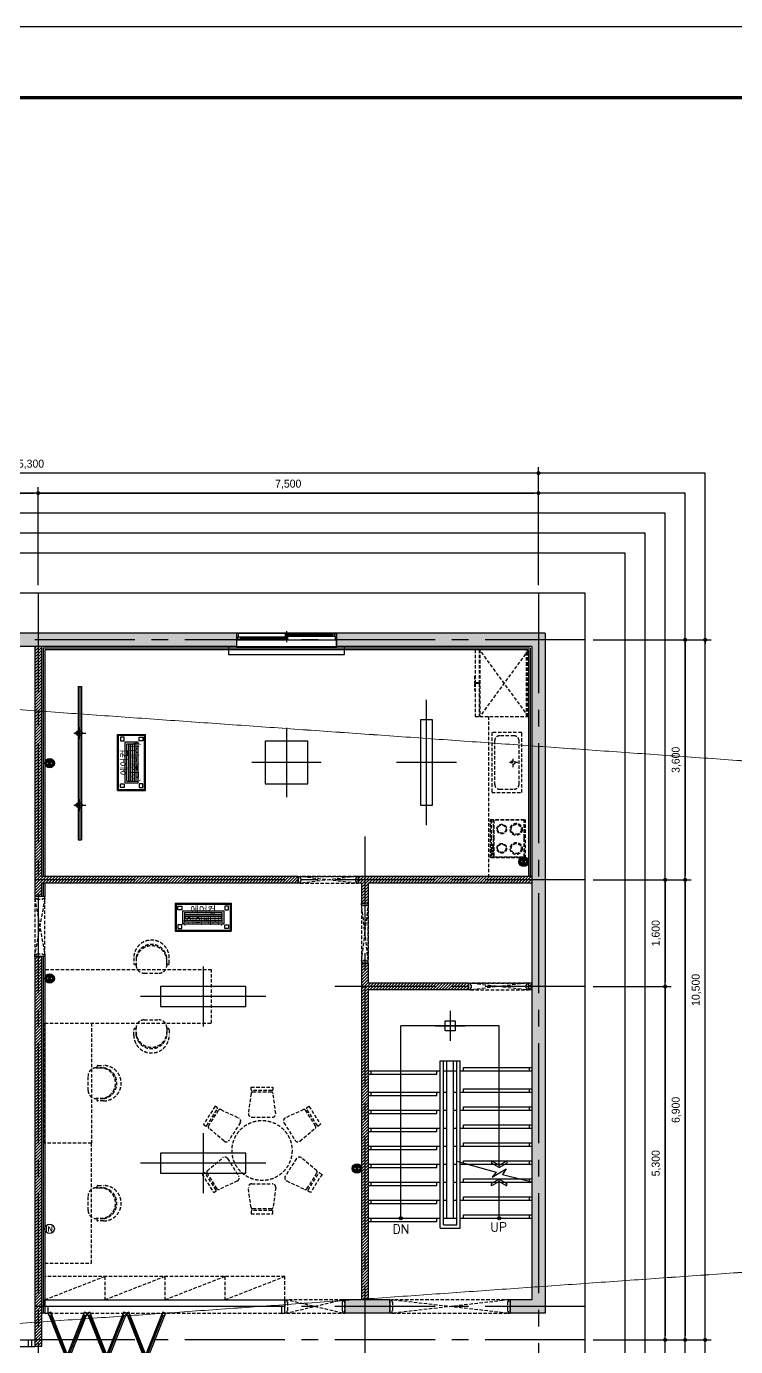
# Model space of a CAD drawing. Header units: millimetres. Extents: x -224448 to 1592092, y -164641 to 319001.
# Drawn here: x 37028 to 47659, y 85562 to 105362 of the extents above; entities that cross this region are included whole.
import ezdxf
from ezdxf.enums import TextEntityAlignment as Align

# ---------------------------------------------------------------- set-up
doc = ezdxf.new("R2010")
doc.units = ezdxf.units.MM
for name, pattern in [('CEN', [62, 60, -1, 0, -1]), ('CENTER2', [1.125, 0.75, -0.125, 0.125, -0.125]), ('HIDDEN', [9.525, 6.35, -3.175])]:
    doc.linetypes.add(name, pattern=pattern)
doc.layers.get('Defpoints').update_dxf_attribs({"color": 35})
for name, color, linetype in [('ARREA', 1, 'Continuous'), ('DIM', 3, 'Continuous'), ('I-LIGHT', 1, 'Continuous'), ('I_CON', 2, 'Continuous'), ('I_DOOR', 4, 'Continuous'), ('I_FORMAT', 7, 'Continuous'), ('I_FUR', 6, 'Continuous'), ('I_HAT', 8, 'Continuous'), ('I_TXT', 7, 'Continuous'), ('I_WALL', 3, 'Continuous'), ('I_WIN', 5, 'Continuous')]:
    doc.layers.add(name, color=color, linetype=linetype)
doc.layers.add('I_CEN', color=1, linetype='CEN', lineweight=13)
doc.styles.add('DH-TEXT', font='')
doc.styles.add('HY울릉도', font='')
doc.styles.add('IABU-글꼴스타일', font='')
doc.styles.add('ROMANS', font='romans', dxfattribs={"height": 135})
doc.styles.add('맑은고딕', font='malgun.ttf')
doc.styles.get('DH-TEXT').set_extended_font_data('HY울릉도L')
doc.styles.get('HY울릉도').set_extended_font_data('HY울릉도L')
doc.styles.get('IABU-글꼴스타일').set_extended_font_data('HY울릉도L')
doc.linetypes.add('BATTING', pattern='A,0.00254,-2.54,[134,ltypeshp.shx,S=2.54,R=0,X=-2.54,Y=0],-5.08,[134,ltypeshp.shx,S=2.54,R=180,X=2.54,Y=0],-2.54', length=10.16254)
doc.dimstyles.new('IABC-100 (SUB)', dxfattribs={"dimscale": 60, "dimtxt": 2, "dimasz": 1, "dimexe": 1.5, "dimexo": 2, "dimgap": 1, "dimtad": 1, "dimdec": 0, "dimdsep": 46, "dimlunit": 6, "dimtxsty": 'IABU-글꼴스타일', "dimblk": '1234_Dot', "dimcen": 1, "dimclrd": 4, "dimclre": 4, "dimclrt": 7, "dimadec": 0, "dimazin": 0, "dimtfac": 1, "dimtdec": 0, "dimtix": 1, "dimtmove": 2, "dimatfit": 3, "dimldrblk": '1234_Dot', "dimfxl": 2, "dimtolj": 1, "dimtzin": 0, "dimarcsym": 0})

# ---------------------------------------------------------------- blocks, each defined once
blk = doc.blocks.new('FR1')
at = {"layer": 'Defpoints'}
blk.add_lwpolyline([(89059, 47504), (131059, 47504), (131059, 17804), (89059, 17804)], close=True, dxfattribs=at)
at = {"layer": 'I_FORMAT', "const_width": 50.2}
blk.add_lwpolyline([(126044, 18873), (90159, 18873), (90159, 46435), (126044, 46435)], dxfattribs=at)
blk = doc.blocks.new('J40')
at = {"layer": 'I_WIN', "linetype": 'Continuous'}
for p, q in [((306902, 57621), (306902, 57456)), ((306182, 57590), (306152, 57590)), ((306152, 57590), (306152, 57499)), ((306152, 57499), (306152, 57490)), ((306152, 57490), (307652, 57490)), ((306152, 57490), (306170, 57490)), ((306170, 57490), (306170, 57539)), ((306170, 57539), (306182, 57539)), ((306173, 57535), (306920, 57535)), ((306173, 57495), (306173, 57535)), ((306173, 57535), (306211, 57535)), ((306173, 57495), (306920, 57495)), ((306211, 57495), (306173, 57495)), ((306182, 57590), (307652, 57590)), ((306182, 57541), (306182, 57590)), ((306182, 57539), (306182, 57541)), ((306211, 57520), (306206, 57518)), ((306206, 57518), (306206, 57512)), ((306206, 57512), (306211, 57510)), ((306208, 57517), (306208, 57513)), ((306211, 57535), (306211, 57520)), ((306211, 57521), (306214, 57520)), ((306211, 57517), (306890, 57517)), ((306890, 57513), (306211, 57513)), ((306211, 57509), (306214, 57511)), ((306211, 57510), (306211, 57495)), ((306214, 57520), (306214, 57519)), ((306214, 57519), (306215, 57517)), ((306214, 57512), (306215, 57513)), ((306214, 57511), (306214, 57512)), ((306882, 57519), (306881, 57517)), ((306882, 57512), (306881, 57513)), ((306885, 57521), (306882, 57520)), ((306882, 57520), (306882, 57519)), ((306882, 57511), (306882, 57512)), ((306885, 57509), (306882, 57511)), ((306885, 57545), (306885, 57585)), ((306885, 57585), (306920, 57585)), ((306920, 57545), (306885, 57545)), ((306920, 57535), (306885, 57535)), ((306885, 57535), (306885, 57520)), ((306885, 57520), (306890, 57518)), ((306890, 57512), (306885, 57510)), ((306885, 57510), (306885, 57495)), ((306885, 57495), (306920, 57495)), ((306890, 57518), (306890, 57512)), ((306890, 57517), (306890, 57513)), ((306902, 57585), (307622, 57585)), ((306902, 57545), (307622, 57545)), ((306920, 57570), (306914, 57569)), ((306914, 57569), (306914, 57562)), ((306914, 57567), (307592, 57567)), ((306914, 57563), (306914, 57567)), ((307592, 57563), (306914, 57563)), ((306914, 57562), (306920, 57560)), ((306920, 57585), (306920, 57570)), ((306920, 57571), (306923, 57570)), ((306920, 57560), (306923, 57561)), ((306920, 57560), (306920, 57545)), ((306920, 57495), (306920, 57535)), ((306923, 57570), (306923, 57569)), ((306923, 57569), (306924, 57567)), ((306923, 57562), (306924, 57563)), ((306923, 57561), (306923, 57562)), ((307584, 57570), (307583, 57569)), ((307583, 57569), (307583, 57567)), ((307583, 57562), (307583, 57563)), ((307584, 57561), (307583, 57562)), ((307587, 57571), (307584, 57570)), ((307587, 57560), (307584, 57561)), ((307622, 57585), (307587, 57585)), ((307587, 57585), (307587, 57570)), ((307587, 57570), (307592, 57569)), ((307592, 57562), (307587, 57560)), ((307587, 57560), (307587, 57545)), ((307587, 57545), (307622, 57545)), ((307592, 57569), (307592, 57562)), ((307592, 57567), (307592, 57563)), ((307622, 57545), (307622, 57585)), ((307625, 57539), (307625, 57590)), ((307625, 57590), (307655, 57590)), ((307638, 57539), (307625, 57539)), ((307638, 57490), (307638, 57539)), ((307655, 57490), (307638, 57490)), ((307655, 57490), (307655, 57590))]:
    blk.add_line(p, q, dxfattribs=at)
blk = doc.blocks.new('J856')
at = {"layer": 'I_DOOR', "ltscale": 10}
for points in [[(796071, -82370), (796071, -82270), (796021, -82270), (796021, -82370)], [(796364, -82993), (796110, -82356), (796071, -82370), (796325, -83008)], [(796110, -82356), (796125, -82393), (796086, -82408), (796071, -82370)], [(796364, -82993), (796618, -82356), (796657, -82370), (796403, -83008)], [(796618, -82356), (796603, -82393), (796642, -82408), (796657, -82370)], [(796950, -82993), (796697, -82356), (796657, -82370), (796911, -83008)], [(796697, -82356), (796712, -82393), (796672, -82408), (796657, -82370)], [(796950, -82993), (797204, -82356), (797244, -82370), (796990, -83008)], [(797204, -82356), (797189, -82393), (797229, -82408), (797244, -82370)], [(797537, -82993), (797283, -82356), (797244, -82370), (797497, -83008)], [(797283, -82356), (797298, -82393), (797258, -82408), (797244, -82370)], [(797537, -82993), (797791, -82356), (797830, -82370), (797576, -83008)], [(797791, -82356), (797776, -82393), (797815, -82408), (797830, -82370)], [(799621, -82370), (799621, -82270), (799571, -82270), (799571, -82370)], [(796364, -82993), (796349, -82956), (796310, -82970), (796325, -83008)], [(796364, -82993), (796379, -82956), (796418, -82970), (796403, -83008)], [(796950, -82993), (796936, -82956), (796896, -82970), (796911, -83008)], [(796950, -82993), (796965, -82956), (797005, -82970), (796990, -83008)], [(797537, -82993), (797522, -82956), (797483, -82970), (797497, -83008)], [(797537, -82993), (797552, -82956), (797591, -82970), (797576, -83008)]]:
    blk.add_lwpolyline(points, close=True, dxfattribs=at)
at = {"layer": 'I_WIN', "color": 152, "ltscale": 50}
for p, q in [((796329, -82963), (796103, -82401)), ((796333, -82962), (796107, -82400)), ((796395, -82962), (796621, -82400)), ((796399, -82963), (796625, -82401)), ((796916, -82963), (796690, -82401)), ((796919, -82962), (796693, -82400)), ((796981, -82962), (797207, -82400)), ((796985, -82963), (797211, -82401)), ((797502, -82963), (797276, -82401)), ((797506, -82962), (797280, -82400)), ((797568, -82962), (797794, -82400)), ((797572, -82963), (797798, -82401))]:
    blk.add_line(p, q, dxfattribs=at)
at = {"layer": 'I_WIN', "linetype": 'HIDDEN', "ltscale": 8}
blk.add_lwpolyline([(799621, -82270), (796021, -82270), (796021, -82370), (799621, -82370)], dxfattribs=at)
blk = doc.blocks.new('1234_Dot')
at = {"color": 0, "linetype": 'ByBlock', "lineweight": -2}
blk.add_line((-0.5, 0), (-1, 0), dxfattribs=at)
at = {"color": 0, "linetype": 'ByBlock', "const_width": 0.5}
blk.add_lwpolyline([(-0.25, 0, 1), (0.25, 0, 1)], format="xyb", close=True, dxfattribs=at)
blk = doc.blocks.new('*D259')
at = {"layer": 'Defpoints', "color": 0, "ltscale": 50, "transparency": 16777216}
for p in [(37203, 98362), (32203, 96862), (37203, 96862)]:
    blk.add_point(p, dxfattribs=at)
at = {"layer": 'DIM', "color": 4, "lineweight": -2, "ltscale": 50, "transparency": 16777216}
for p, q in [((32203, 96982), (32203, 98452)), ((37203, 96982), (37203, 98452)), ((32263, 98362), (37143, 98362))]:
    blk.add_line(p, q, dxfattribs=at)
at = {"layer": 'DIM', "color": 4, "lineweight": -2, "ltscale": 50, "transparency": 16777216, "xscale": 60, "yscale": 60, "zscale": 60, "rotation": 180}
blk.add_blockref('1234_Dot', (32203, 98362), dxfattribs=at)
at = {"layer": 'DIM', "color": 4, "lineweight": -2, "ltscale": 50, "transparency": 16777216, "xscale": 60, "yscale": 60, "zscale": 60}
blk.add_blockref('1234_Dot', (37203, 98362), dxfattribs=at)
at = {"layer": 'DIM', "color": 7, "ltscale": 50, "transparency": 16777216, "insert": (34703, 98493), "char_height": 120, "attachment_point": 5, "style": 'IABU-글꼴스타일'}
blk.add_mtext('\\A1;5,000', dxfattribs=at)
blk = doc.blocks.new('*D260')
at = {"layer": 'Defpoints', "color": 0, "ltscale": 50, "transparency": 16777216}
for p in [(44703, 98362), (37203, 96862), (44703, 96862)]:
    blk.add_point(p, dxfattribs=at)
at = {"layer": 'DIM', "color": 4, "lineweight": -2, "ltscale": 50, "transparency": 16777216}
for p, q in [((37203, 96982), (37203, 98452)), ((44703, 96982), (44703, 98452)), ((37263, 98362), (44643, 98362))]:
    blk.add_line(p, q, dxfattribs=at)
at = {"layer": 'DIM', "color": 4, "lineweight": -2, "ltscale": 50, "transparency": 16777216, "xscale": 60, "yscale": 60, "zscale": 60, "rotation": 180}
blk.add_blockref('1234_Dot', (37203, 98362), dxfattribs=at)
at = {"layer": 'DIM', "color": 4, "lineweight": -2, "ltscale": 50, "transparency": 16777216, "xscale": 60, "yscale": 60, "zscale": 60}
blk.add_blockref('1234_Dot', (44703, 98362), dxfattribs=at)
at = {"layer": 'DIM', "color": 7, "ltscale": 50, "transparency": 16777216, "insert": (40953, 98493), "char_height": 120, "attachment_point": 5, "style": 'IABU-글꼴스타일'}
blk.add_mtext('\\A1;7,500', dxfattribs=at)
blk = doc.blocks.new('*D257')
at = {"layer": 'Defpoints', "color": 0, "ltscale": 50, "transparency": 16777216}
for p in [(29403, 98662), (29403, 96862), (44703, 96862)]:
    blk.add_point(p, dxfattribs=at)
at = {"layer": 'DIM', "color": 4, "lineweight": -2, "ltscale": 50, "transparency": 16777216}
for p, q in [((29403, 96982), (29403, 98752)), ((44643, 98662), (29463, 98662)), ((44703, 96982), (44703, 98752))]:
    blk.add_line(p, q, dxfattribs=at)
at = {"layer": 'DIM', "color": 4, "lineweight": -2, "ltscale": 50, "transparency": 16777216, "xscale": 60, "yscale": 60, "zscale": 60, "rotation": 180}
blk.add_blockref('1234_Dot', (29403, 98662), dxfattribs=at)
at = {"layer": 'DIM', "color": 4, "lineweight": -2, "ltscale": 50, "transparency": 16777216, "xscale": 60, "yscale": 60, "zscale": 60}
blk.add_blockref('1234_Dot', (44703, 98662), dxfattribs=at)
at = {"layer": 'DIM', "color": 7, "ltscale": 50, "transparency": 16777216, "insert": (37053, 98793), "char_height": 120, "attachment_point": 5, "style": 'IABU-글꼴스타일'}
blk.add_mtext('\\A1;15,300', dxfattribs=at)
blk = doc.blocks.new('*D261')
at = {"layer": 'Defpoints', "color": 0, "ltscale": 50, "transparency": 16777216}
for p in [(45403, 96162), (45403, 92562), (46903, 92562)]:
    blk.add_point(p, dxfattribs=at)
at = {"layer": 'DIM', "color": 4, "lineweight": -2, "ltscale": 50, "transparency": 16777216}
for p, q in [((45523, 96162), (46993, 96162)), ((46903, 96102), (46903, 92622)), ((45523, 92562), (46993, 92562))]:
    blk.add_line(p, q, dxfattribs=at)
at = {"layer": 'DIM', "color": 4, "lineweight": -2, "ltscale": 50, "transparency": 16777216, "xscale": 60, "yscale": 60, "zscale": 60}
for p, rotation in [((46903, 96162), 90), ((46903, 92562), 270)]:
    blk.add_blockref('1234_Dot', p, dxfattribs=dict(at, rotation=rotation))
at = {"layer": 'DIM', "color": 7, "ltscale": 50, "transparency": 16777216, "insert": (46772, 94362), "char_height": 120, "attachment_point": 5, "rotation": 90, "style": 'IABU-글꼴스타일'}
blk.add_mtext('\\A1;3,600', dxfattribs=at)
blk = doc.blocks.new('*D262')
at = {"layer": 'Defpoints', "color": 0, "ltscale": 50, "transparency": 16777216}
for p in [(45403, 92562), (45403, 90962), (46603, 90962)]:
    blk.add_point(p, dxfattribs=at)
at = {"layer": 'DIM', "color": 4, "lineweight": -2, "ltscale": 50, "transparency": 16777216}
for p, q in [((45523, 92562), (46693, 92562)), ((46603, 92502), (46603, 91022)), ((45523, 90962), (46693, 90962))]:
    blk.add_line(p, q, dxfattribs=at)
at = {"layer": 'DIM', "color": 4, "lineweight": -2, "ltscale": 50, "transparency": 16777216, "xscale": 60, "yscale": 60, "zscale": 60}
for p, rotation in [((46603, 92562), 90), ((46603, 90962), 270)]:
    blk.add_blockref('1234_Dot', p, dxfattribs=dict(at, rotation=rotation))
at = {"layer": 'DIM', "color": 7, "ltscale": 50, "transparency": 16777216, "insert": (46472, 91762), "char_height": 120, "attachment_point": 5, "rotation": 90, "style": 'IABU-글꼴스타일'}
blk.add_mtext('\\A1;1,600', dxfattribs=at)
blk = doc.blocks.new('*D263')
at = {"layer": 'Defpoints', "color": 0, "ltscale": 50, "transparency": 16777216}
for p in [(45403, 90962), (45403, 85662), (46603, 85662)]:
    blk.add_point(p, dxfattribs=at)
at = {"layer": 'DIM', "color": 4, "lineweight": -2, "ltscale": 50, "transparency": 16777216}
for p, q in [((45523, 90962), (46693, 90962)), ((46603, 90902), (46603, 85722)), ((45523, 85662), (46693, 85662))]:
    blk.add_line(p, q, dxfattribs=at)
at = {"layer": 'DIM', "color": 4, "lineweight": -2, "ltscale": 50, "transparency": 16777216, "xscale": 60, "yscale": 60, "zscale": 60}
for p, rotation in [((46603, 90962), 90), ((46603, 85662), 270)]:
    blk.add_blockref('1234_Dot', p, dxfattribs=dict(at, rotation=rotation))
at = {"layer": 'DIM', "color": 7, "ltscale": 50, "transparency": 16777216, "insert": (46472, 88312), "char_height": 120, "attachment_point": 5, "rotation": 90, "style": 'IABU-글꼴스타일'}
blk.add_mtext('\\A1;5,300', dxfattribs=at)
blk = doc.blocks.new('*D254')
at = {"layer": 'Defpoints', "color": 0, "ltscale": 50, "transparency": 16777216}
for p in [(45403, 92562), (45403, 85662), (46903, 85662)]:
    blk.add_point(p, dxfattribs=at)
at = {"layer": 'DIM', "color": 4, "lineweight": -2, "ltscale": 50, "transparency": 16777216}
for p, q in [((45523, 92562), (46993, 92562)), ((46903, 92502), (46903, 85722)), ((45523, 85662), (46993, 85662))]:
    blk.add_line(p, q, dxfattribs=at)
at = {"layer": 'DIM', "color": 4, "lineweight": -2, "ltscale": 50, "transparency": 16777216, "xscale": 60, "yscale": 60, "zscale": 60}
for p, rotation in [((46903, 92562), 90), ((46903, 85662), 270)]:
    blk.add_blockref('1234_Dot', p, dxfattribs=dict(at, rotation=rotation))
at = {"layer": 'DIM', "color": 7, "ltscale": 50, "transparency": 16777216, "insert": (46772, 89112), "char_height": 120, "attachment_point": 5, "rotation": 90, "style": 'IABU-글꼴스타일'}
blk.add_mtext('\\A1;6,900', dxfattribs=at)
blk = doc.blocks.new('*D264')
at = {"layer": 'Defpoints', "color": 0, "ltscale": 50, "transparency": 16777216}
for p in [(45403, 96162), (47203, 96162), (45403, 85662)]:
    blk.add_point(p, dxfattribs=at)
at = {"layer": 'DIM', "color": 4, "lineweight": -2, "ltscale": 50, "transparency": 16777216}
for p, q in [((45523, 96162), (47293, 96162)), ((47203, 85722), (47203, 96102)), ((45523, 85662), (47293, 85662))]:
    blk.add_line(p, q, dxfattribs=at)
at = {"layer": 'DIM', "color": 4, "lineweight": -2, "ltscale": 50, "transparency": 16777216, "xscale": 60, "yscale": 60, "zscale": 60}
for p, rotation in [((47203, 96162), 90), ((47203, 85662), 270)]:
    blk.add_blockref('1234_Dot', p, dxfattribs=dict(at, rotation=rotation))
at = {"layer": 'DIM', "color": 7, "ltscale": 50, "transparency": 16777216, "insert": (47072, 90912), "char_height": 120, "attachment_point": 5, "rotation": 90, "style": 'IABU-글꼴스타일'}
blk.add_mtext('\\A1;10,500', dxfattribs=at)
blk = doc.blocks.new('j 10')
at = {"layer": 'I_FUR', "color": 8, "linetype": 'HIDDEN', "ltscale": 8}
for p, q in [((300474, 48442), (300574, 48442)), ((300474, 48412), (300474, 48442)), ((300474, 48442), (300474, 48442)), ((300474, 48412), (300474, 47572)), ((300504, 48412), (300474, 48412)), ((300474, 47572), (300574, 48412)), ((300574, 47582), (300474, 48412)), ((300504, 48402), (300504, 48412)), ((300544, 48402), (300504, 48402)), ((300574, 48412), (300544, 48412)), ((300544, 48412), (300544, 48402)), ((300574, 48442), (300574, 48412)), ((300574, 47572), (300574, 48412)), ((300574, 48412), (300574, 47582)), ((300504, 47572), (300474, 47572)), ((300474, 47572), (300474, 47542)), ((300474, 47542), (300574, 47542)), ((300474, 47542), (300474, 47542)), ((300544, 47582), (300504, 47582)), ((300504, 47582), (300504, 47572)), ((300544, 47572), (300544, 47582)), ((300574, 47572), (300544, 47572)), ((300574, 47542), (300574, 47572))]:
    blk.add_line(p, q, dxfattribs=at)
blk = doc.blocks.new('J851')
at = {"layer": 'I_FUR', "color": 8, "linetype": 'HIDDEN', "ltscale": 8}
for p, q in [((59305, 51306), (59305, 51456)), ((59305, 51456), (59335, 51456)), ((59335, 51306), (59305, 51306)), ((59305, 51306), (59305, 51306)), ((60175, 51456), (59335, 51456)), ((59335, 51456), (59335, 51426)), ((60175, 51306), (59335, 51456)), ((60175, 51456), (59335, 51306)), ((59335, 51426), (59345, 51426)), ((59345, 51336), (59335, 51336)), ((59335, 51336), (59335, 51306)), ((59335, 51306), (60175, 51306)), ((59345, 51426), (59345, 51336)), ((60175, 51426), (60165, 51426)), ((60165, 51426), (60165, 51336)), ((60165, 51336), (60175, 51336)), ((60205, 51456), (60175, 51456)), ((60175, 51456), (60175, 51426)), ((60175, 51336), (60175, 51306)), ((60175, 51306), (60205, 51306)), ((60205, 51306), (60205, 51456)), ((60205, 51306), (60205, 51306))]:
    blk.add_line(p, q, dxfattribs=at)
blk = doc.blocks.new('J53')
at = {"layer": 'I_FUR', "color": 8, "linetype": 'HIDDEN', "ltscale": 8}
for p, q in [((60457, 51256), (60457, 51456)), ((60457, 51456), (60487, 51456)), ((61327, 51456), (60487, 51456)), ((60487, 51456), (60487, 51426)), ((61327, 51256), (60487, 51456)), ((61327, 51456), (60487, 51256)), ((60487, 51426), (60497, 51426)), ((60497, 51286), (60487, 51286)), ((60487, 51286), (60487, 51256)), ((60497, 51426), (60497, 51286)), ((61327, 51426), (61317, 51426)), ((61317, 51426), (61317, 51286)), ((61317, 51286), (61327, 51286)), ((61357, 51456), (61327, 51456)), ((61327, 51456), (61327, 51426)), ((61327, 51286), (61327, 51256)), ((61357, 51256), (61357, 51456)), ((60487, 51256), (60457, 51256)), ((60457, 51256), (60457, 51256)), ((60487, 51256), (61327, 51256)), ((61327, 51256), (61357, 51256)), ((61357, 51256), (61357, 51256))]:
    blk.add_line(p, q, dxfattribs=at)
blk = doc.blocks.new('J553')
at = {"layer": 'I_FUR', "color": 8, "linetype": 'HIDDEN', "ltscale": 8}
for p, q in [((63128, 43782), (63128, 43982)), ((63128, 43982), (63158, 43982)), ((64928, 43982), (63158, 43982)), ((63158, 43982), (63158, 43952)), ((64898, 43782), (63158, 43982)), ((64898, 43982), (63158, 43782)), ((64928, 43982), (64898, 43982)), ((64898, 43982), (64898, 43952)), ((64928, 43782), (64928, 43982)), ((63158, 43782), (63128, 43782)), ((63128, 43782), (63128, 43782)), ((63158, 43952), (63168, 43952)), ((63168, 43812), (63158, 43812)), ((63158, 43812), (63158, 43782)), ((63158, 43782), (64928, 43782)), ((63168, 43952), (63168, 43812)), ((64898, 43952), (64888, 43952)), ((64888, 43952), (64888, 43812)), ((64888, 43812), (64898, 43812)), ((64898, 43812), (64898, 43782)), ((64898, 43782), (64928, 43782)), ((64928, 43782), (64928, 43782))]:
    blk.add_line(p, q, dxfattribs=at)
blk = doc.blocks.new('J15')
at = {"layer": 'I-LIGHT', "color": 6, "ltscale": 50}
for p, q in [((319165, 48370), (319165, 47920)), ((318940, 48145), (319390, 48145))]:
    blk.add_line(p, q, dxfattribs=at)
blk.add_lwpolyline([(319090, 48220), (319240, 48220), (319240, 48070), (319090, 48070)], close=True, dxfattribs=at)
blk = doc.blocks.new('J20')
at = {"layer": 'I-LIGHT', "color": 144}
for p, q in [((33370, 27039), (33370, 26619)), ((33370, 27039), (34210, 27039)), ((33384, 27025), (33384, 26633)), ((33384, 27025), (34196, 27025)), ((34196, 27025), (34196, 26633)), ((34210, 27039), (34210, 26619)), ((33482, 26927), (33482, 26731)), ((33482, 26927), (34098, 26927)), ((33482, 26731), (34098, 26731)), ((33510, 26899), (33510, 26759)), ((33510, 26899), (34070, 26899)), ((33510, 26899), (34070, 26899)), ((33510, 26871), (34070, 26871)), ((33510, 26843), (34070, 26843)), ((33510, 26815), (34070, 26815)), ((33510, 26787), (34070, 26787)), ((33510, 26759), (34070, 26759)), ((33510, 26759), (34070, 26759)), ((33510, 26759), (34070, 26759)), ((33510, 26759), (34070, 26759)), ((33510, 26731), (34070, 26731)), ((34070, 26899), (34070, 26759)), ((34098, 26927), (34098, 26731)), ((33370, 26619), (34210, 26619)), ((33384, 26633), (34196, 26633))]:
    blk.add_line(p, q, dxfattribs=at)
for points in [[(33468, 26941), (33412, 26941), (33412, 26997), (33468, 26997)], [(34112, 26941), (34168, 26941), (34168, 26997), (34112, 26997)], [(33468, 26717), (33412, 26717), (33412, 26661), (33468, 26661)], [(34112, 26717), (34168, 26717), (34168, 26661), (34112, 26661)]]:
    blk.add_lwpolyline(points, close=True, dxfattribs=at)
blk = doc.blocks.new('SP01')
at = {"layer": 'I-LIGHT'}
blk.add_hatch(color=1, dxfattribs=at).paths.add_polyline_path([(2182616, -1632810), (2182551, -1632878), (2182576, -1632878, -1), (2182656, -1632878), (2182680, -1632878)])
at = {"layer": 'I-LIGHT', "color": 1}
for p, q in [((2182707, -1632878), (2182524, -1632878)), ((2182616, -1632810), (2182551, -1632878)), ((2182551, -1632878), (2182576, -1632878)), ((2182616, -1632787), (2182616, -1632970)), ((2182616, -1632810), (2182680, -1632878)), ((2182656, -1632878), (2182680, -1632878))]:
    blk.add_line(p, q, dxfattribs=at)
at = {"layer": 'I-LIGHT', "color": 4}
blk.add_circle((2182616, -1632878), 40, dxfattribs=at)
blk = doc.blocks.new('콘센트')
at = {"ltscale": 50}
h = blk.add_hatch(color=150, dxfattribs=at)
h.dxf.hatch_style = 1
edge = h.paths.add_edge_path()
edge.add_arc((-34286, -6087), 100, 0, 360)
edge = h.paths.add_edge_path(flags=16)
edge.add_arc((-34248, -6089), 26, 0, 360)
edge = h.paths.add_edge_path(flags=16)
edge.add_arc((-34325, -6089), 26, 0, 360)
at = {"color": 150, "ltscale": 50}
for centre, radius in [((-34286, -6087), 100), ((-34325, -6089), 26), ((-34248, -6089), 26)]:
    blk.add_circle(centre, radius, dxfattribs=at)
blk = doc.blocks.new('J5')
at = {"color": 150, "ltscale": 50}
blk.add_circle((302452, 41414), 72, dxfattribs=at)
at = {"color": 150, "ltscale": 50, "insert": (302500, 41414), "char_height": 80, "attachment_point": 6, "style": '맑은고딕'}
blk.add_mtext('{\\fPretendard Variable SemiBold|b0|i0|c129|p2;IN}', dxfattribs=at)

msp = doc.modelspace()

# ---------------------------------------------------------------- hatches: boundary and pattern name
at = {"layer": 'I_HAT'}
h = msp.add_hatch(color=256, dxfattribs=at)
h.dxf.hatch_style = 1
h.paths.add_polyline_path([(33953.055, 96261.633), (29908.606, 96261.633), (29297.178, 85561.633), (29497.504, 85561.633), (30097.504, 96061.633), (33953.055, 96061.633)])
h.paths.add_polyline_path([(40178.055, 96261.633), (35455.539, 96261.633), (35455.539, 96161.713), (35453.055, 96161.713), (35453.055, 96061.633), (40178.055, 96061.633)])
h = msp.add_hatch(color=256, dxfattribs=at)
h.dxf.hatch_style = 1
h.paths.add_polyline_path([(44803.055, 96261.633), (41680.539, 96261.633), (41680.539, 96061.633), (44603.055, 96061.633), (44603.055, 86261.633), (44278.055, 86261.633), (44278.055, 86061.633), (44803.055, 86061.633)])
h.paths.add_polyline_path([(42478.055, 86261.633), (41803.055, 86261.633), (41803.055, 86061.633), (42478.055, 86061.633)], flags=17)
h = msp.add_hatch(dxfattribs=at)
h.set_pattern_fill('ANSI31', color=256, scale=10)
h.set_pattern_definition([(45, (21350, 42020), (-22.45064, 22.45064), [])])
h.paths.add_polyline_path([(44603.055, 92611.633), (42003.055, 92611.633), (42003.055, 92511.633), (42053.055, 92511.633), (42053.055, 92211.633), (42153.055, 92211.633), (42153.055, 92511.633), (44603.055, 92511.633)])
h.paths.add_polyline_path([(43653.055, 91011.633), (42153.055, 91011.633), (42153.055, 91311.633), (42053.055, 91311.633), (42053.055, 86261.633), (42153.055, 86261.633), (42153.055, 90911.633), (43653.055, 90911.633)])
h.paths.add_polyline_path([(44603.055, 91011.633), (44553.055, 91011.633), (44553.055, 90911.633), (44603.055, 90911.633)])
h.paths.add_polyline_path([(41103.055, 92611.633), (37253.055, 92611.633), (37253.055, 96061.633), (37153.055, 96061.633), (37153.055, 92311.633), (37253.055, 92311.633), (37253.055, 92511.633), (41103.055, 92511.633)])
h.paths.add_polyline_path([(37253.055, 91411.633), (37153.055, 91411.633), (37153.055, 85561.633), (37253.055, 85561.633)])
h.paths.add_polyline_path([(32253.055, 96061.633), (32153.055, 96061.633), (32153.055, 92611.633), (32103.055, 92611.633), (32103.055, 92511.633), (32153.055, 92511.633), (32153.055, 85561.633), (32253.055, 85561.633)])
h.paths.add_polyline_path([(31203.055, 92611.633), (29900.361, 92611.633), (29894.647, 92511.633), (31203.055, 92511.633)])

# ---------------------------------------------------------------- linework, layer by layer
at = {"layer": 'ARREA', "color": 1, "linetype": 'CENTER2', "ltscale": 2000}
for p, q in [((37203.055, 96861.633), (37203.055, 84961.633)), ((44703.055, 96861.633), (44703.055, 84961.633)), ((45403.055, 96161.633), (28701.913, 96161.633)), ((42103.055, 93211.633), (42103.055, 84961.633)), ((45403.055, 92561.633), (36553.055, 92561.633)), ((45403.055, 90961.633), (41453.055, 90961.633)), ((45403.055, 86161.633), (36553.055, 86161.633)), ((45403.055, 85661.633), (28701.913, 85661.633))]:
    msp.add_line(p, q, dxfattribs=at)
at = {"layer": 'Defpoints'}
for points in [[(47203.055, 98661.633), (26901.913, 98661.633), (26901.913, 83161.633), (47203.055, 83161.633)], [(46903.055, 98361.633), (27201.913, 98361.633), (27201.913, 83461.633), (46903.055, 83461.633)], [(46603.055, 98061.633), (27501.913, 98061.633), (27501.913, 83761.633), (46603.055, 83761.633)], [(46303.055, 97761.633), (27801.913, 97761.633), (27801.913, 84061.633), (46303.055, 84061.633)], [(46003.055, 97461.633), (28101.913, 97461.633), (28101.913, 84361.633), (46003.055, 84361.633)], [(45403.055, 96861.633), (28701.913, 96861.633), (28701.913, 84961.633), (45403.055, 84961.633)]]:
    msp.add_lwpolyline(points, close=True, dxfattribs=at)
at = {"layer": 'I-LIGHT', "color": 6, "ltscale": 50}
for p, q in [((37803.055, 95461.633), (37853.055, 95461.633)), ((37803.055, 95461.633), (37803.055, 93161.633)), ((37853.055, 95461.633), (37853.055, 93161.633)), ((37803.055, 93161.633), (37853.055, 93161.633))]:
    msp.add_line(p, q, dxfattribs=at)
at = {"layer": 'I_CEN'}
for p, q in [((-107990, 105361.633), (312010, 75661.633)), ((312010, 105361.633), (-107990, 75661.633))]:
    msp.add_line(p, q, dxfattribs=at)
at = {"layer": 'I_CON'}
for p, q in [((40178.055, 96261.633), (35453.055, 96261.633)), ((44803.055, 96261.633), (41678.055, 96261.633)), ((44803.055, 96261.633), (44803.055, 86061.633)), ((40178.055, 96061.633), (35453.055, 96061.633)), ((44603.055, 96061.633), (41678.055, 96061.633)), ((44603.055, 96061.633), (44603.055, 86261.633)), ((42478.055, 86261.633), (41803.055, 86261.633)), ((41803.055, 86261.633), (41803.055, 86061.633)), ((42478.055, 86261.633), (42478.055, 86061.633)), ((44603.055, 86261.633), (44278.055, 86261.633)), ((44278.055, 86261.633), (44278.055, 86061.633)), ((42478.055, 86061.633), (41803.055, 86061.633)), ((44803.055, 86061.633), (44278.055, 86061.633))]:
    msp.add_line(p, q, dxfattribs=at)
for points in [[(40178.055, 96261.633), (40178.055, 96061.633)], [(41678.055, 96061.633), (41678.055, 96261.633)]]:
    msp.add_lwpolyline(points, dxfattribs=at)
at = {"layer": 'I_FUR', "color": 8, "linetype": 'BATTING', "ltscale": 2.4}
for p, q in [((44578.055, 96036.633), (37278.055, 96036.633)), ((37278.055, 96036.633), (37278.055, 92611.633)), ((44578.055, 96036.633), (44578.055, 92611.633)), ((37278.055, 92511.633), (37278.055, 92311.633)), ((37278.055, 91411.633), (37278.055, 86061.633))]:
    msp.add_line(p, q, dxfattribs=at)
at = {"layer": 'I_FUR', "color": 8, "linetype": 'HIDDEN', "ltscale": 8}
for p, q in [((43753.055, 96011.633), (43753.055, 95516.633)), ((43813.055, 96011.633), (43753.055, 96011.633)), ((43813.055, 96011.633), (43813.055, 95516.633)), ((44553.055, 95011.633), (43823.055, 96011.633)), ((44553.055, 96011.633), (43823.055, 95011.633)), ((43823.055, 96011.633), (43823.055, 95011.633)), ((44553.055, 96011.633), (43823.055, 96011.633)), ((44523.055, 95011.633), (44523.055, 96011.633)), ((44533.055, 95011.633), (44533.055, 96011.633)), ((44553.055, 95011.633), (44553.055, 96011.633)), ((43743.055, 95616.633), (43743.055, 95516.633)), ((43743.055, 95616.633), (43753.055, 95616.633)), ((43753.055, 95516.633), (43743.055, 95516.633)), ((43743.055, 95506.633), (43743.055, 95406.633)), ((43753.055, 95506.633), (43743.055, 95506.633)), ((43813.055, 95516.633), (43753.055, 95516.633)), ((43753.055, 95506.633), (43753.055, 95011.633)), ((43813.055, 95506.633), (43753.055, 95506.633)), ((43813.055, 95506.633), (43813.055, 95011.633)), ((43743.055, 95406.633), (43753.055, 95406.633)), ((43753.055, 95011.633), (43813.055, 95011.633)), ((43823.055, 95011.633), (44553.055, 95011.633)), ((43953.055, 95011.633), (43953.055, 92611.633)), ((44047.33, 94647.045), (44047.33, 93997.045)), ((44338.055, 94722.045), (44122.33, 94722.045)), ((44413.055, 93997.045), (44413.055, 94647.045)), ((44395.365, 94322.045), (44251.365, 94322.045)), ((44323.365, 94250.045), (44323.365, 94394.045)), ((44122.33, 93922.045), (44338.055, 93922.045)), ((44493.055, 93459.219), (43993.055, 93459.219)), ((43993.055, 93459.219), (43993.055, 93191.219)), ((44029.594, 93457.037), (43996.463, 93457.037)), ((43996.463, 93457.037), (43996.463, 93192.813)), ((44029.594, 93192.813), (44029.594, 93457.037)), ((44033.055, 93459.219), (44033.055, 93191.219)), ((44493.055, 93191.219), (44493.055, 93459.219)), ((44488.237, 93455.803), (44036.738, 93455.803)), ((44036.738, 93455.803), (44036.738, 93193.807)), ((44488.237, 93193.807), (44488.237, 93455.803)), ((43993.055, 93202.434), (43993.055, 92903.219)), ((43996.463, 93202.434), (43996.463, 92904.813)), ((44023.646, 93084.191), (44004.823, 93084.191)), ((44023.622, 93081.191), (44004.847, 93081.191)), ((44029.594, 92904.813), (44029.594, 93202.434)), ((44033.055, 93202.434), (44033.055, 92903.219)), ((44036.738, 93202.434), (44036.738, 92905.807)), ((44488.237, 92905.807), (44488.237, 93202.434)), ((44493.055, 92903.219), (44493.055, 93202.434)), ((43993.055, 92903.219), (44493.055, 92903.219)), ((43996.463, 92904.813), (44029.594, 92904.813)), ((44023.646, 93045.061), (44004.823, 93045.061)), ((44023.646, 92994.313), (44004.823, 92994.313)), ((44023.646, 92955.183), (44004.823, 92955.183)), ((44023.622, 93042.061), (44004.847, 93042.061)), ((44023.622, 92991.313), (44004.847, 92991.313)), ((44023.622, 92952.183), (44004.847, 92952.183)), ((44036.738, 92905.807), (44488.237, 92905.807)), ((38203.055, 86611.633), (37303.055, 86261.633)), ((38203.055, 86611.633), (38203.055, 86261.633)), ((39103.055, 86611.633), (38203.055, 86261.633)), ((39103.055, 86611.633), (39103.055, 86261.633)), ((40003.055, 86611.633), (39103.055, 86261.633)), ((40003.055, 86611.633), (40003.055, 86261.633)), ((40903.055, 86611.633), (40003.055, 86261.633))]:
    msp.add_line(p, q, dxfattribs=at)
at = {"layer": 'I_FUR', "color": 6, "linetype": 'Continuous'}
for p, q in [((43024.306, 93384.133), (43024.306, 95264.133)), ((40928.055, 94844.133), (40928.055, 93804.133)), ((41448.055, 94324.133), (40408.055, 94324.133)), ((43474.306, 94324.133), (42574.306, 94324.133)), ((39678.055, 91261.633), (39678.055, 90361.633)), ((40618.055, 90811.633), (38738.055, 90811.633)), ((39678.055, 88761.633), (39678.055, 87861.633)), ((40618.055, 88311.633), (38738.055, 88311.633))]:
    msp.add_line(p, q, dxfattribs=at)
msp.add_lwpolyline([(40058.055, 96061.633), (40058.055, 95941.633), (41798.055, 95941.633), (41798.055, 96061.633)], dxfattribs=at)
for points in [[(42934.306, 93684.133), (43114.306, 93684.133), (43114.306, 94964.133), (42934.306, 94964.133)], [(41248.055, 94644.133), (40608.055, 94644.133), (40608.055, 94004.133), (41248.055, 94004.133)], [(40318.055, 90661.633), (40318.055, 90961.633), (39038.055, 90961.633), (39038.055, 90661.633)], [(40318.055, 88161.633), (40318.055, 88461.633), (39038.055, 88461.633), (39038.055, 88161.633)]]:
    msp.add_lwpolyline(points, close=True, dxfattribs=at)
at = {"layer": 'I_FUR', "color": 8, "linetype": 'HIDDEN', "ltscale": 8}
for points in [[(44003.055, 93872.045), (44453.055, 93872.045), (44453.055, 94772.045), (44003.055, 94772.045)], [(44503.055, 93469.219), (44503.055, 92893.219), (43983.055, 92893.219), (43983.055, 93469.219)], [(39803.055, 91211.633), (37303.055, 91211.633), (37303.055, 90411.633), (39803.055, 90411.633)], [(38003.055, 88611.633), (37303.055, 88611.633), (37303.055, 90411.633), (38003.055, 90411.633)], [(38003.055, 88611.633), (37303.055, 88611.633), (37303.055, 86811.633), (38003.055, 86811.633)], [(40903.055, 86611.633), (37303.055, 86611.633), (37303.055, 86261.633), (40903.055, 86261.633)]]:
    msp.add_lwpolyline(points, close=True, dxfattribs=at)
for points in [[(39011.347, 91161.633, 0.414213307), (39133.58, 91283.866), (39133.565, 91309.403, 1.001495932), (39168.602, 91309.403), (39168.618, 91392.272, 0.999571125), (38637.493, 91392.272), (38637.493, 91309.403, 1.001495932), (38672.53, 91309.403), (38672.53, 91283.866, 0.41421324), (38794.763, 91161.633)], [(39011.347, 90461.633, -0.414213307), (39133.58, 90339.4), (39133.565, 90313.864, -1.001495932), (39168.602, 90313.864), (39168.618, 90230.994, -0.999571125), (38637.493, 90230.994), (38637.493, 90313.864, -1.001495932), (38672.53, 90313.864), (38672.53, 90339.4, -0.41421324), (38794.763, 90461.633)], [(37953.055, 89619.925, -0.414213307), (38075.288, 89742.158), (38100.824, 89742.143, -1.001495932), (38100.824, 89777.18), (38183.694, 89777.196, -0.999571125), (38183.694, 89246.071), (38100.824, 89246.071, -1.001495932), (38100.824, 89281.108), (38075.288, 89281.108, -0.41421324), (37953.055, 89403.341)], [(40715.563, 89002.426, 0.453591936), (40765.125, 89059.034), (40725.565, 89355.73, 0.375901964), (40700.785, 89377.426), (40419.56, 89377.426, 0.375901964), (40394.78, 89355.73), (40355.22, 89059.034, 0.453591936), (40404.782, 89002.426)], [(40722.673, 89452.426), (40722.673, 89414.926, -0.414213562), (40710.173, 89402.426), (40410.173, 89402.426, -0.414213562), (40397.673, 89414.926), (40397.673, 89452.426)], [(39682.306, 88891.806), (39713.932, 88871.655, 0.414213562), (39731.191, 88875.48), (39892.394, 89128.49, 0.414213562), (39888.568, 89145.748), (39856.942, 89165.899)], [(40065.639, 88655.997, -0.453591936), (39991.267, 88644.617), (39762.301, 88837.407, -0.375901964), (39757.319, 88869.964), (39908.433, 89107.139, -0.375901964), (39940.046, 89116.38), (40211.526, 88990.315, -0.453591936), (40232.636, 88918.099)], [(41054.706, 88655.997, 0.453591936), (41129.078, 88644.617), (41358.044, 88837.407, 0.375901964), (41363.026, 88869.964), (41211.912, 89107.139, 0.375901964), (41180.299, 89116.38), (40908.819, 88990.315, 0.453591936), (40887.709, 88918.099)], [(41438.039, 88891.806), (41406.413, 88871.655, -0.414213562), (41389.154, 88875.48), (41227.952, 89128.49, -0.414213562), (41231.777, 89145.748), (41263.403, 89165.899)], [(40211.342, 88118.654, -0.453591936), (40190.232, 88046.438), (39918.752, 87920.373, -0.375901964), (39887.139, 87929.614), (39736.025, 88166.789, -0.375901964), (39741.007, 88199.346), (39969.973, 88392.136, -0.453591936), (40044.345, 88380.756)], [(40909.003, 88118.654, 0.453591936), (40930.113, 88046.438), (41201.593, 87920.373, 0.375901964), (41233.206, 87929.614), (41384.32, 88166.789, 0.375901964), (41379.338, 88199.346), (41150.372, 88392.136, 0.453591936), (41076, 88380.756)], [(39835.648, 87870.854), (39867.274, 87891.004, 0.414213562), (39871.099, 87908.263), (39709.897, 88161.272, 0.414213562), (39692.638, 88165.098), (39661.012, 88144.947)], [(41284.697, 87870.854), (41253.071, 87891.004, -0.414213562), (41249.246, 87908.263), (41410.449, 88161.272, -0.414213562), (41427.707, 88165.098), (41459.333, 88144.947)], [(37953.055, 87819.925, -0.414213307), (38075.288, 87942.158), (38100.824, 87942.143, -1.001495932), (38100.824, 87977.18), (38183.694, 87977.196, -0.999571125), (38183.694, 87446.071), (38100.824, 87446.071, -1.001495932), (38100.824, 87481.108), (38075.288, 87481.108, -0.41421324), (37953.055, 87603.341)], [(40715.563, 88002.426, -0.453591936), (40765.125, 87945.818), (40725.565, 87649.122, -0.375901964), (40700.785, 87627.426), (40419.56, 87627.426, -0.375901964), (40394.78, 87649.122), (40355.22, 87945.818, -0.453591936), (40404.782, 88002.426)], [(40722.673, 87552.426), (40722.673, 87589.926, 0.414213562), (40710.173, 87602.426), (40410.173, 87602.426, 0.414213562), (40397.673, 87589.926), (40397.673, 87552.426)]]:
    msp.add_lwpolyline(points, format="xyb", close=True, dxfattribs=at)
for points in [[(39133.565, 91309.403), (39133.58, 91392.159, 0.871097627), (38672.53, 91392.272), (38672.545, 91309.403)], [(39133.565, 90313.864), (39133.58, 90231.108, -0.871097627), (38672.53, 90230.994), (38672.545, 90313.864)], [(38100.824, 89742.143), (38183.58, 89742.159, -0.871097627), (38183.694, 89281.108), (38100.824, 89281.124)], [(38100.824, 87942.143), (38183.58, 87942.159, -0.871097627), (38183.694, 87481.108), (38100.824, 87481.124)]]:
    msp.add_lwpolyline(points, format="xyb", dxfattribs=at)
for centre, radius in [((44323.365, 94322.045), 27.5), ((44153.839, 93323.371), 72.009), ((44153.839, 93323.371), 62.009), ((44370.294, 93319.576), 89.947), ((44370.294, 93319.576), 74.947), ((44014.234, 93082.766), 12.518), ((44014.234, 93082.766), 9.518), ((44153.839, 93035.371), 72.009), ((44153.839, 93035.371), 62.009), ((44370.294, 93031.576), 89.947), ((44370.294, 93031.576), 74.947), ((44014.234, 93043.635), 12.518), ((44014.234, 92992.888), 12.518), ((44014.234, 92953.757), 12.518), ((44014.234, 93043.635), 9.518), ((44014.234, 92992.888), 9.518), ((44014.234, 92953.757), 9.518), ((40560.173, 88502.426), 450)]:
    msp.add_circle(centre, radius, dxfattribs=at)
for centre, radius, start, end in [((44122.33, 94647.045), 75, 90, 180), ((44338.055, 94647.045), 75, 0, 90), ((44122.33, 93997.045), 75, 180, 270), ((44338.055, 93997.045), 75, 270, 0), ((38903.055, 91341.659), 230.525, 359.92131, 180.07869), ((38903.055, 90281.608), 230.525, 179.92131, 0.07869), ((38133.081, 89511.633), 230.525, 269.92131, 90.07869), ((38133.081, 87711.633), 230.525, 269.92131, 90.07869)]:
    msp.add_arc(centre, radius, start, end, dxfattribs=at)
at = {"layer": 'I_HAT'}
for p, q in [((37828.055, 95461.633), (37828.055, 93161.633)), ((42640.552, 87485.343), (42640.552, 90370.458)), ((42640.552, 89375.343), (42640.552, 90370.458)), ((44115.552, 90370.458), (42640.552, 90370.458)), ((44115.552, 88248.687), (44115.552, 90370.458)), ((42153.052, 89695.343), (43228.052, 89695.343)), ((42193.052, 89695.343), (42193.052, 89645.343)), ((43178.052, 89645.343), (43178.052, 89695.343)), ((43228.052, 87335.343), (43228.052, 89845.343)), ((43228.052, 89845.343), (43528.052, 89845.343)), ((43278.052, 87385.343), (43278.052, 89845.343)), ((43278.052, 89695.343), (43328.052, 89695.343)), ((43278.052, 89695.343), (43478.052, 89695.343)), ((43328.052, 87485.343), (43328.052, 89845.343)), ((43428.052, 87485.343), (43428.052, 89845.343)), ((43428.052, 89695.343), (43478.052, 89695.343)), ((43478.052, 87385.343), (43478.052, 89845.343)), ((43528.052, 87335.343), (43528.052, 89845.343)), ((43528.052, 89695.343), (44603.052, 89695.343)), ((43578.052, 89745.343), (44603.052, 89745.343)), ((43578.052, 89695.343), (43578.052, 89745.343)), ((44563.052, 89745.343), (44563.052, 89695.343)), ((42153.052, 89645.343), (43178.052, 89645.343)), ((42153.052, 89375.343), (43228.052, 89375.343)), ((42153.052, 89325.343), (43178.052, 89325.343)), ((42193.052, 89375.343), (42193.052, 89325.343)), ((43178.052, 89325.343), (43178.052, 89375.343)), ((43278.052, 89375.343), (43328.052, 89375.343)), ((43428.052, 89375.343), (43478.052, 89375.343)), ((43528.052, 89375.343), (44603.052, 89375.343)), ((43578.052, 89425.343), (44603.052, 89425.343)), ((43578.052, 89375.343), (43578.052, 89425.343)), ((44563.052, 89425.343), (44563.052, 89375.343)), ((42153.052, 89105.343), (43228.052, 89105.343)), ((42193.052, 89105.343), (42193.052, 89055.343)), ((43178.052, 89055.343), (43178.052, 89105.343)), ((43278.052, 89105.343), (43328.052, 89105.343)), ((43428.052, 89105.343), (43478.052, 89105.343)), ((43528.052, 89105.343), (44603.052, 89105.343)), ((43578.052, 89155.343), (44603.052, 89155.343)), ((43578.052, 89105.343), (43578.052, 89155.343)), ((44563.052, 89155.343), (44563.052, 89105.343)), ((42153.052, 89055.343), (43178.052, 89055.343)), ((42153.052, 88835.343), (43228.052, 88835.343)), ((42153.052, 88785.343), (43178.052, 88785.343)), ((42193.052, 88835.343), (42193.052, 88785.343)), ((43178.052, 88785.343), (43178.052, 88835.343)), ((43278.052, 88835.343), (43328.052, 88835.343)), ((43428.052, 88835.343), (43478.052, 88835.343)), ((43528.052, 88835.343), (44603.052, 88835.343)), ((43578.052, 88885.343), (44603.052, 88885.343)), ((43578.052, 88835.343), (43578.052, 88885.343)), ((44563.052, 88885.343), (44563.052, 88835.343)), ((42153.052, 88565.343), (43228.052, 88565.343)), ((42153.052, 88515.343), (43178.052, 88515.343)), ((42193.052, 88565.343), (42193.052, 88515.343)), ((43178.052, 88515.343), (43178.052, 88565.343)), ((43278.052, 88565.343), (43328.052, 88565.343)), ((43428.052, 88565.343), (43478.052, 88565.343)), ((43528.052, 88565.343), (44603.052, 88565.343)), ((43578.052, 88615.343), (44603.052, 88615.343)), ((43578.052, 88565.343), (43578.052, 88615.343)), ((44563.052, 88615.343), (44563.052, 88565.343)), ((43478.052, 88344.884), (44068.872, 88178.59)), ((43578.052, 88345.343), (44603.052, 88345.343)), ((43578.052, 88295.343), (43578.052, 88345.343)), ((44115.552, 88283.328), (44001.275, 88349.306)), ((44001.275, 88349.306), (44001.275, 88314.665)), ((44115.552, 88248.687), (44001.275, 88314.665)), ((44115.552, 88283.328), (44229.83, 88349.306)), ((44115.552, 88248.687), (44229.83, 88314.665)), ((44229.83, 88349.306), (44229.83, 88314.665)), ((44563.052, 88345.343), (44563.052, 88295.343)), ((42153.052, 88295.343), (43228.052, 88295.343)), ((42153.052, 88245.343), (43178.052, 88245.343)), ((42193.052, 88295.343), (42193.052, 88245.343)), ((43178.052, 88245.343), (43178.052, 88295.343)), ((43278.052, 88295.343), (43328.052, 88295.343)), ((43428.052, 88295.343), (43478.052, 88295.343)), ((43528.052, 88295.343), (44603.052, 88295.343)), ((44009.046, 88102.752), (44222.059, 88229.092)), ((44068.872, 88178.59), (44009.046, 88102.752)), ((44222.059, 88229.092), (44166.833, 88142.233)), ((44166.833, 88142.233), (44603.052, 88031.843)), ((42153.052, 88025.343), (43228.052, 88025.343)), ((42153.052, 87975.343), (43178.052, 87975.343)), ((42193.052, 88025.343), (42193.052, 87975.343)), ((43178.052, 87975.343), (43178.052, 88025.343)), ((43278.052, 88025.343), (43328.052, 88025.343)), ((43428.052, 88025.343), (43478.052, 88025.343)), ((43528.052, 88025.343), (44603.052, 88025.343)), ((43578.052, 88075.343), (44603.052, 88075.343)), ((43578.052, 88025.343), (43578.052, 88075.343)), ((44115.552, 88072.773), (44001.275, 88006.795)), ((44115.552, 88038.132), (44001.275, 87972.154)), ((44001.275, 87972.154), (44001.275, 88006.795)), ((44115.552, 87485.343), (44115.552, 88072.773)), ((44115.552, 88072.773), (44229.83, 88006.795)), ((44115.552, 88038.132), (44229.83, 87972.154)), ((44229.83, 87972.154), (44229.83, 88006.795)), ((44563.052, 88075.343), (44563.052, 88025.343)), ((42153.052, 87755.343), (43228.052, 87755.343)), ((42193.052, 87755.343), (42193.052, 87705.343)), ((43178.052, 87705.343), (43178.052, 87755.343)), ((43278.052, 87755.343), (43328.052, 87755.343)), ((43428.052, 87755.343), (43478.052, 87755.343)), ((43528.052, 87755.343), (44603.052, 87755.343)), ((43578.052, 87805.343), (44603.052, 87805.343)), ((43578.052, 87755.343), (43578.052, 87805.343)), ((44563.052, 87805.343), (44563.052, 87755.343)), ((42153.052, 87705.343), (43178.052, 87705.343)), ((43578.052, 87535.343), (44603.052, 87535.343)), ((43578.052, 87485.343), (43578.052, 87535.343)), ((44563.052, 87535.343), (44563.052, 87485.343)), ((42153.052, 87485.343), (43228.052, 87485.343)), ((42153.052, 87435.343), (43178.052, 87435.343)), ((42193.052, 87485.343), (42193.052, 87435.343)), ((43178.052, 87435.343), (43178.052, 87485.343)), ((43228.052, 87335.343), (43528.052, 87335.343)), ((43278.052, 87485.343), (43478.052, 87485.343)), ((43278.052, 87385.343), (43478.052, 87385.343)), ((43528.052, 87485.343), (44603.052, 87485.343)), ((32253.055, 85661.633), (37153.055, 85661.633)), ((32253.055, 85561.633), (37153.055, 85561.633)), ((37053.055, 85661.633), (37053.055, 85561.633)), ((37103.055, 85661.633), (37103.055, 85561.633))]:
    msp.add_line(p, q, dxfattribs=at)
for centre, radius in [((42640.552, 87485.343), 24.435), ((44115.552, 87485.343), 23.235)]:
    msp.add_circle(centre, radius, dxfattribs=at)
at = {"layer": 'I_WALL'}
for p, q in [((37153.055, 96061.633), (37153.055, 92311.633)), ((37253.055, 96061.633), (37253.055, 92611.633)), ((44553.055, 96011.633), (37303.055, 96011.633)), ((37303.055, 96011.633), (37303.055, 92611.633)), ((44553.055, 96011.633), (44553.055, 92611.633)), ((41103.055, 92611.633), (37253.055, 92611.633)), ((41103.055, 92511.633), (37253.055, 92511.633)), ((37253.055, 92511.633), (37253.055, 92311.633)), ((37303.055, 92511.633), (37303.055, 92311.633)), ((41103.055, 92611.633), (41103.055, 92511.633)), ((44603.055, 92611.633), (42003.055, 92611.633)), ((42003.055, 92611.633), (42003.055, 92511.633)), ((42053.055, 92511.633), (42003.055, 92511.633)), ((42053.055, 92511.633), (42053.055, 92211.633)), ((44603.055, 92511.633), (42153.055, 92511.633)), ((42153.055, 92511.633), (42153.055, 92211.633)), ((37303.055, 92311.633), (37153.055, 92311.633)), ((42153.055, 92211.633), (42053.055, 92211.633)), ((37303.055, 91411.633), (37153.055, 91411.633)), ((37153.055, 91411.633), (37153.055, 85561.633)), ((37253.055, 91411.633), (37253.055, 85561.633)), ((37303.055, 91411.633), (37303.055, 86061.633)), ((42053.055, 91311.633), (42053.055, 86261.633)), ((42153.055, 91311.633), (42053.055, 91311.633)), ((42153.055, 91311.633), (42153.055, 91011.633)), ((43653.055, 91011.633), (42153.055, 91011.633)), ((43653.055, 90911.633), (42153.055, 90911.633)), ((42153.055, 90911.633), (42153.055, 86261.633)), ((43653.055, 91011.633), (43653.055, 90911.633)), ((44603.055, 91011.633), (44553.055, 91011.633)), ((44553.055, 91011.633), (44553.055, 90911.633)), ((44603.055, 90911.633), (44553.055, 90911.633)), ((37303.055, 86061.633), (37253.055, 86061.633)), ((37253.055, 85561.633), (37153.055, 85561.633))]:
    msp.add_line(p, q, dxfattribs=at)
at = {"layer": 'I_WIN'}
for points in [[(40178.055, 96061.633), (41680.539, 96061.633), (41680.539, 96261.653), (40178.055, 96261.653)], [(37303.055, 86261.633), (40903.055, 86261.633), (40903.055, 86161.633), (37303.055, 86161.633)]]:
    msp.add_lwpolyline(points, close=True, dxfattribs=at)

# ---------------------------------------------------------------- block references
at = {"xscale": 0.7200000000000001, "yscale": 0.7200000000000001, "zscale": 0.7200000000000001}
for p in [(62061.139, 98694.606), (69167.14, 97217.026), (62061.139, 95465.043), (66669.93, 92615.173)]:
    msp.add_blockref('콘센트', p, dxfattribs=at)
at = {"layer": 'I-LIGHT', "color": 1, "xscale": -1, "rotation": 90.00000000063662}
for p in [(-1595050.283, 2277377.194), (-1595050.283, 2276297.194)]:
    msp.add_blockref('SP01', p, dxfattribs=at)
at = {"layer": 'I_HAT'}
for name, p in [('FR1', (-71048.58, 57857.947)), ('J40', (-265974.429, 38671.625)), ('J20', (5888.056, 65172.541)), ('j 10', (-258421.375, 43770)), ('J15', (-275786.945, 42225.458)), ('J5', (-265076.944, 45913.473)), ('J856', (-758717.856, 168432.126)), ('J53', (-19554.34, 34805.201)), ('J553', (-20650, 42279.455))]:
    msp.add_blockref(name, p, dxfattribs=at)
for name, p, rotation in [('J20', (65433.276, 60534.134), 90), ('j 10', (89544.688, -207962.797), 89.99999999999997), ('J851', (88609.487, 32106.526), 90), ('j 10', (92094.688, -209562.797), 89.99999999999997)]:
    msp.add_blockref(name, p, dxfattribs=dict(at, rotation=rotation))

# ---------------------------------------------------------------- texts
at = {"layer": 'I_FUR', "color": 8, "linetype": 'HIDDEN', "ltscale": 8, "style": 'DH-TEXT'}
msp.add_text('Miele', height=15, rotation=270, dxfattribs=at).set_placement((44006.176, 93440.178))
at = {"layer": 'I_HAT', "style": 'ROMANS'}
for s, p in [('DN', (42642.576, 87258.61)), ('UP', (44106.705, 87286.884))]:
    msp.add_text(s, height=135, dxfattribs=at).set_placement(p, align=Align.CENTER)
at = {"layer": 'I_TXT', "insert": (38590.184, 94324.133), "char_height": 100, "width": 840, "attachment_point": 5, "rotation": 90, "style": 'HY울릉도'}
msp.add_mtext('{\\fPretendard Variable Light|b0|i0|c129|p2;에어컨\\P(임의배치)}', dxfattribs=at)
at = {"layer": 'I_TXT', "insert": (39678.055, 92015.633), "char_height": 100, "width": 840, "attachment_point": 5, "style": 'HY울릉도'}
msp.add_mtext('{\\fPretendard Variable Light|b0|i0|c129|p2;에어컨\\P(임의배치)}', dxfattribs=at)

# ---------------------------------------------------------------- dimensions: what is measured, and where the dimension line sits
at = {"layer": 'DIM', "ltscale": 50}
for base, p1, p2, picture, middle in [((29403.055, 98661.633), (44703.055, 96861.633), (29403.055, 96861.633), '*D257', (37053.055, 98793.062)), ((37203.055, 98361.633), (32203.055, 96861.633), (37203.055, 96861.633), '*D259', (34703.055, 98493.062)), ((44703.055, 98361.633), (37203.055, 96861.633), (44703.055, 96861.633), '*D260', (40953.055, 98493.062))]:
    dim = msp.add_linear_dim(base=base, p1=p1, p2=p2, dimstyle='IABC-100 (SUB)', dxfattribs=at)
    dim.commit()
    dim.dimension.update_dxf_attribs({"geometry": picture, "text_midpoint": middle})
for base, p1, p2, picture, middle in [((46903.055, 92561.633), (45403.055, 96161.633), (45403.055, 92561.633), '*D261', (46771.626, 94361.633)), ((47203.055, 96161.633), (45403.055, 85661.633), (45403.055, 96161.633), '*D264', (47071.626, 90911.633)), ((46603.055, 90961.633), (45403.055, 92561.633), (45403.055, 90961.633), '*D262', (46471.626, 91761.633)), ((46903.055, 85661.633), (45403.055, 92561.633), (45403.055, 85661.633), '*D254', (46771.626, 89111.633)), ((46603.055, 85661.633), (45403.055, 90961.633), (45403.055, 85661.633), '*D263', (46471.626, 88311.633))]:
    dim = msp.add_linear_dim(base=base, p1=p1, p2=p2, angle=90, dimstyle='IABC-100 (SUB)', dxfattribs=at)
    dim.commit()
    dim.dimension.update_dxf_attribs({"geometry": picture, "text_midpoint": middle})

doc.saveas('drawing.dxf')
